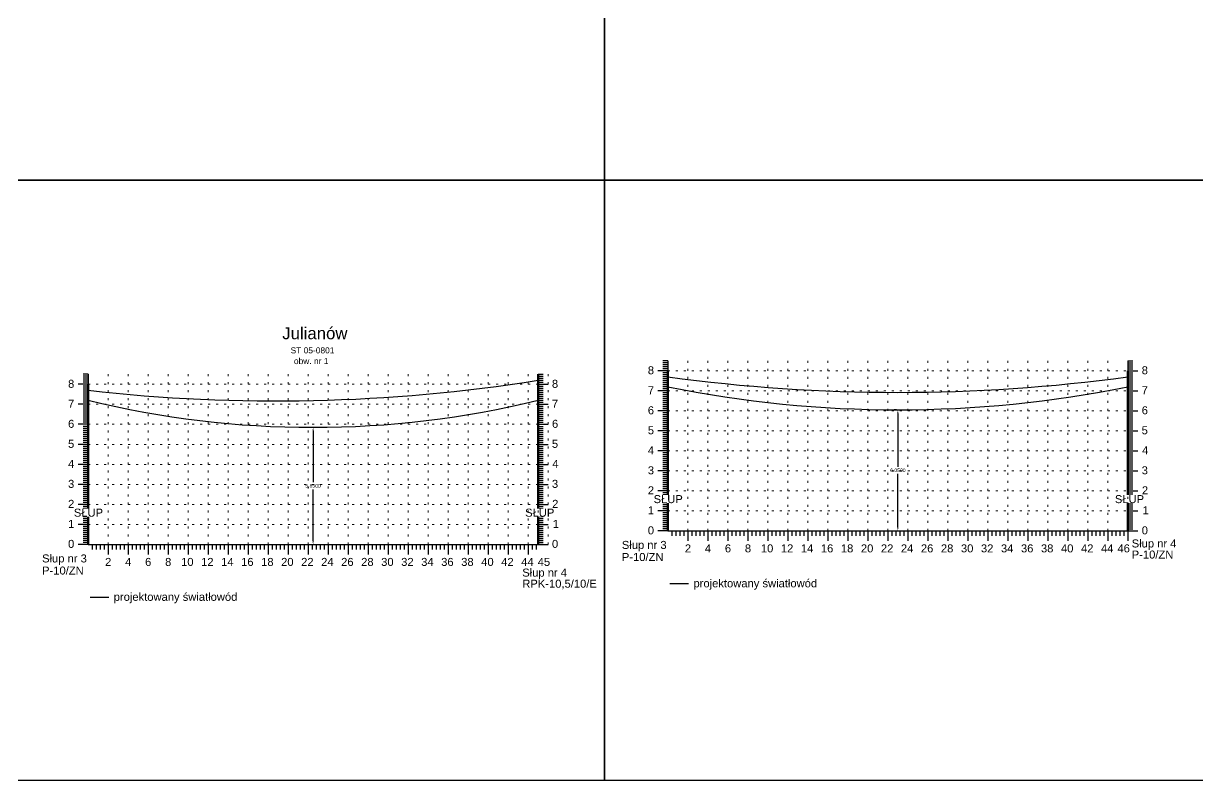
# Model space of a CAD drawing. Header units: metres. Extents: x -155 to 1812, y 681 to 886.
# Drawn here: x 1015.5 to 1074.2, y 800.5 to 838.4 of the extents above; entities that cross this region are included whole.
import ezdxf

# ---------------------------------------------------------------- set-up
doc = ezdxf.new("R2010")
doc.units = ezdxf.units.M
doc.header["$MEASUREMENT"] = 0
doc.linetypes.add('ACAD_ISO07W100', pattern=[3, 0, -3])
doc.layers.add('ramka', color=7, linetype='Continuous', plot=False)
doc.styles.get("Standard").update_dxf_attribs({"font": 'arial.ttf'})
doc.dimstyles.get("Standard").update_dxf_attribs({"dimtxt": 0.18, "dimasz": 0.18, "dimexe": 0.18, "dimexo": 0.0625, "dimgap": 0.09, "dimtad": 0, "dimtih": 1, "dimtoh": 1, "dimdec": 4, "dimzin": 0, "dimdsep": 46, "dimtxsty": 'Standard', "dimcen": 0.09, "dimadec": 0, "dimazin": 0, "dimtfac": 1, "dimtdec": 4, "dimtofl": 0, "dimtmove": 0, "dimatfit": 3, "dimfxl": 1, "dimtolj": 1, "dimtzin": 0, "dimarcsym": 0})

# ---------------------------------------------------------------- blocks, each defined once
blk = doc.blocks.new('*D324')
at = {"color": 0, "lineweight": -2}
for p, q in [((1059.14, 819.048), (1059.023, 819.048)), ((1059.203, 818.868), (1059.203, 816.205)), ((1059.203, 813.178), (1059.203, 815.841)), ((1050.365, 812.998), (1059.383, 812.998))]:
    blk.add_line(p, q, dxfattribs=at)
at = {"color": 0}
for points in [[(1059.233, 818.868), (1059.173, 818.868), (1059.203, 819.048)], [(1059.173, 813.178), (1059.233, 813.178), (1059.203, 812.998)]]:
    blk.add_solid(points, dxfattribs=at)
at = {"layer": 'Defpoints', "color": 0}
for p in [(1059.203, 819.048), (1050.303, 812.998), (1059.203, 812.998)]:
    blk.add_point(p, dxfattribs=at)
at = {"color": 0, "lineweight": 25, "insert": (1059.203, 816.023), "char_height": 0.18, "attachment_point": 5}
blk.add_mtext('\\A1;6.0500', dxfattribs=at)
blk = doc.blocks.new('*D219')
at = {"color": 0, "lineweight": -2}
for p, q in [((1029.912, 818.171), (1029.794, 818.171)), ((1029.974, 817.991), (1029.974, 815.428)), ((1029.974, 812.501), (1029.974, 815.064)), ((1021.387, 812.321), (1030.154, 812.321))]:
    blk.add_line(p, q, dxfattribs=at)
at = {"color": 0}
for points in [[(1030.004, 817.991), (1029.944, 817.991), (1029.974, 818.171)], [(1029.944, 812.501), (1030.004, 812.501), (1029.974, 812.321)]]:
    blk.add_solid(points, dxfattribs=at)
at = {"layer": 'Defpoints', "color": 0}
for p in [(1029.974, 818.171), (1021.324, 812.321), (1029.974, 812.321)]:
    blk.add_point(p, dxfattribs=at)
at = {"color": 0, "lineweight": 25, "insert": (1029.974, 815.246), "char_height": 0.18, "attachment_point": 5}
blk.add_mtext('\\A1;5.8500', dxfattribs=at)

msp = doc.modelspace()

# ---------------------------------------------------------------- linework, layer by layer
for p, q in [((1047.70284, 820.99771), (1047.20284, 820.99771)), ((1047.70284, 820.99771), (1047.20284, 820.99771)), ((1047.70284, 821.49771), (1047.45284, 821.49771)), ((1047.70284, 821.39771), (1047.45284, 821.39771)), ((1047.70284, 821.29771), (1047.45284, 821.29771)), ((1047.70284, 821.19771), (1047.45284, 821.19771)), ((1047.70284, 821.09771), (1047.45284, 821.09771)), ((1047.70284, 821.49771), (1047.70284, 812.99771)), ((1070.70284, 821.49771), (1070.70284, 812.99771)), ((1070.70284, 821.49771), (1070.95284, 821.49771)), ((1070.70284, 821.39771), (1070.95284, 821.39771)), ((1070.70284, 821.29771), (1070.95284, 821.29771)), ((1070.70284, 821.19771), (1070.95284, 821.19771)), ((1070.70284, 821.09771), (1070.95284, 821.09771)), ((1070.70284, 820.99771), (1071.20284, 820.99771)), ((1070.70284, 820.99771), (1071.20284, 820.99771)), ((1018.72405, 820.82124), (1018.47405, 820.82124)), ((1018.72405, 820.72124), (1018.47405, 820.72124)), ((1018.72405, 820.62124), (1018.47405, 820.62124)), ((1018.72405, 820.52124), (1018.47405, 820.52124)), ((1018.72405, 820.42124), (1018.47405, 820.42124)), ((1018.72405, 820.82124), (1018.72405, 812.32124)), ((1041.22405, 820.82124), (1041.22405, 812.32124)), ((1041.22405, 820.82124), (1041.47405, 820.82124)), ((1041.22405, 820.72124), (1041.47405, 820.72124)), ((1041.22405, 820.62124), (1041.47405, 820.62124)), ((1041.22405, 820.52124), (1041.47405, 820.52124)), ((1041.22405, 820.42124), (1041.47405, 820.42124)), ((1047.70284, 820.89771), (1047.45284, 820.89771)), ((1047.70284, 820.79771), (1047.45284, 820.79771)), ((1047.70284, 820.69771), (1047.45284, 820.69771)), ((1047.70284, 820.59771), (1047.45284, 820.59771)), ((1047.70284, 820.49771), (1047.45284, 820.49771)), ((1047.70284, 820.39771), (1047.45284, 820.39771)), ((1070.70284, 820.89771), (1070.95284, 820.89771)), ((1070.70284, 820.79771), (1070.95284, 820.79771)), ((1070.70284, 820.69771), (1070.95284, 820.69771)), ((1070.70284, 820.59771), (1070.95284, 820.59771)), ((1070.70284, 820.49771), (1070.95284, 820.49771)), ((1070.70284, 820.39771), (1070.95284, 820.39771)), ((1018.72405, 820.32124), (1018.22405, 820.32124)), ((1018.72405, 820.32124), (1018.22405, 820.32124)), ((1018.72405, 820.22124), (1018.47405, 820.22124)), ((1018.72405, 820.12124), (1018.47405, 820.12124)), ((1018.72405, 820.02124), (1018.47405, 820.02124)), ((1018.72405, 819.92124), (1018.47405, 819.92124)), ((1018.72405, 819.82124), (1018.47405, 819.82124)), ((1041.22405, 820.32124), (1041.72405, 820.32124)), ((1041.22405, 820.32124), (1041.72405, 820.32124)), ((1041.22405, 820.22124), (1041.47405, 820.22124)), ((1041.22405, 820.12124), (1041.47405, 820.12124)), ((1041.22405, 820.02124), (1041.47405, 820.02124)), ((1041.22405, 819.92124), (1041.47405, 819.92124)), ((1041.22405, 819.82124), (1041.47405, 819.82124)), ((1047.70284, 819.99771), (1047.20284, 819.99771)), ((1047.70284, 819.99771), (1047.20284, 819.99771)), ((1047.70284, 820.29771), (1047.45284, 820.29771)), ((1047.70284, 820.19771), (1047.45284, 820.19771)), ((1047.70284, 820.09771), (1047.45284, 820.09771)), ((1047.70284, 819.89771), (1047.45284, 819.89771)), ((1070.70284, 820.29771), (1070.95284, 820.29771)), ((1070.70284, 820.19771), (1070.95284, 820.19771)), ((1070.70284, 820.09771), (1070.95284, 820.09771)), ((1070.70284, 819.99771), (1071.20284, 819.99771)), ((1070.70284, 819.99771), (1071.20284, 819.99771)), ((1070.70284, 819.89771), (1070.95284, 819.89771)), ((1018.72405, 819.32124), (1018.22405, 819.32124)), ((1018.72405, 819.32124), (1018.22405, 819.32124)), ((1018.72405, 819.72124), (1018.47405, 819.72124)), ((1018.72405, 819.62124), (1018.47405, 819.62124)), ((1018.72405, 819.52124), (1018.47405, 819.52124)), ((1018.72405, 819.42124), (1018.47405, 819.42124)), ((1018.72405, 819.22124), (1018.47405, 819.22124)), ((1041.22405, 819.72124), (1041.47405, 819.72124)), ((1041.22405, 819.62124), (1041.47405, 819.62124)), ((1041.22405, 819.52124), (1041.47405, 819.52124)), ((1041.22405, 819.42124), (1041.47405, 819.42124)), ((1041.22405, 819.32124), (1041.72405, 819.32124)), ((1041.22405, 819.32124), (1041.72405, 819.32124)), ((1041.22405, 819.22124), (1041.47405, 819.22124)), ((1047.70284, 819.79771), (1047.45284, 819.79771)), ((1047.70284, 819.69771), (1047.45284, 819.69771)), ((1047.70284, 819.59771), (1047.45284, 819.59771)), ((1047.70284, 819.49771), (1047.45284, 819.49771)), ((1047.70284, 819.39771), (1047.45284, 819.39771)), ((1047.70284, 819.29771), (1047.45284, 819.29771)), ((1070.70284, 819.79771), (1070.95284, 819.79771)), ((1070.70284, 819.69771), (1070.95284, 819.69771)), ((1070.70284, 819.59771), (1070.95284, 819.59771)), ((1070.70284, 819.49771), (1070.95284, 819.49771)), ((1070.70284, 819.39771), (1070.95284, 819.39771)), ((1070.70284, 819.29771), (1070.95284, 819.29771)), ((1018.72405, 819.12124), (1018.47405, 819.12124)), ((1018.72405, 819.02124), (1018.47405, 819.02124)), ((1018.72405, 818.92124), (1018.47405, 818.92124)), ((1018.72405, 818.82124), (1018.47405, 818.82124)), ((1018.72405, 818.72124), (1018.47405, 818.72124)), ((1041.22405, 819.12124), (1041.47405, 819.12124)), ((1041.22405, 819.02124), (1041.47405, 819.02124)), ((1041.22405, 818.92124), (1041.47405, 818.92124)), ((1041.22405, 818.82124), (1041.47405, 818.82124)), ((1041.22405, 818.72124), (1041.47405, 818.72124)), ((1047.70284, 818.99771), (1047.20284, 818.99771)), ((1047.70284, 818.99771), (1047.20284, 818.99771)), ((1047.70284, 819.19771), (1047.45284, 819.19771)), ((1047.70284, 819.09771), (1047.45284, 819.09771)), ((1047.70284, 818.89771), (1047.45284, 818.89771)), ((1047.70284, 818.79771), (1047.45284, 818.79771)), ((1047.70284, 818.69771), (1047.45284, 818.69771)), ((1070.70284, 819.19771), (1070.95284, 819.19771)), ((1070.70284, 819.09771), (1070.95284, 819.09771)), ((1070.70284, 818.99771), (1071.20284, 818.99771)), ((1070.70284, 818.99771), (1071.20284, 818.99771)), ((1070.70284, 818.89771), (1070.95284, 818.89771)), ((1070.70284, 818.79771), (1070.95284, 818.79771)), ((1070.70284, 818.69771), (1070.95284, 818.69771)), ((1018.72405, 818.32124), (1018.22405, 818.32124)), ((1018.72405, 818.32124), (1018.22405, 818.32124)), ((1018.72405, 818.62124), (1018.47405, 818.62124)), ((1018.72405, 818.52124), (1018.47405, 818.52124)), ((1018.72405, 818.42124), (1018.47405, 818.42124)), ((1018.72405, 818.22124), (1018.47405, 818.22124)), ((1018.72405, 818.12124), (1018.47405, 818.12124)), ((1041.22405, 818.62124), (1041.47405, 818.62124)), ((1041.22405, 818.52124), (1041.47405, 818.52124)), ((1041.22405, 818.42124), (1041.47405, 818.42124)), ((1041.22405, 818.32124), (1041.72405, 818.32124)), ((1041.22405, 818.32124), (1041.72405, 818.32124)), ((1041.22405, 818.22124), (1041.47405, 818.22124)), ((1041.22405, 818.12124), (1041.47405, 818.12124)), ((1047.70284, 818.59771), (1047.45284, 818.59771)), ((1047.70284, 818.49771), (1047.45284, 818.49771)), ((1047.70284, 818.39771), (1047.45284, 818.39771)), ((1047.70284, 818.29771), (1047.45284, 818.29771)), ((1047.70284, 818.19771), (1047.45284, 818.19771)), ((1047.70284, 818.09771), (1047.45284, 818.09771)), ((1070.70284, 818.59771), (1070.95284, 818.59771)), ((1070.70284, 818.49771), (1070.95284, 818.49771)), ((1070.70284, 818.39771), (1070.95284, 818.39771)), ((1070.70284, 818.29771), (1070.95284, 818.29771)), ((1070.70284, 818.19771), (1070.95284, 818.19771)), ((1070.70284, 818.09771), (1070.95284, 818.09771)), ((1018.72405, 818.02124), (1018.47405, 818.02124)), ((1018.72405, 817.92124), (1018.47405, 817.92124)), ((1018.72405, 817.82124), (1018.47405, 817.82124)), ((1018.72405, 817.72124), (1018.47405, 817.72124)), ((1018.72405, 817.62124), (1018.47405, 817.62124)), ((1018.72405, 817.52124), (1018.47405, 817.52124)), ((1041.22405, 818.02124), (1041.47405, 818.02124)), ((1041.22405, 817.92124), (1041.47405, 817.92124)), ((1041.22405, 817.82124), (1041.47405, 817.82124)), ((1041.22405, 817.72124), (1041.47405, 817.72124)), ((1041.22405, 817.62124), (1041.47405, 817.62124)), ((1041.22405, 817.52124), (1041.47405, 817.52124)), ((1047.70284, 817.99771), (1047.20284, 817.99771)), ((1047.70284, 817.99771), (1047.20284, 817.99771)), ((1047.70284, 817.89771), (1047.45284, 817.89771)), ((1047.70284, 817.79771), (1047.45284, 817.79771)), ((1047.70284, 817.69771), (1047.45284, 817.69771)), ((1047.70284, 817.59771), (1047.45284, 817.59771)), ((1047.70284, 817.49771), (1047.45284, 817.49771)), ((1070.70284, 817.99771), (1071.20284, 817.99771)), ((1070.70284, 817.99771), (1071.20284, 817.99771)), ((1070.70284, 817.89771), (1070.95284, 817.89771)), ((1070.70284, 817.79771), (1070.95284, 817.79771)), ((1070.70284, 817.69771), (1070.95284, 817.69771)), ((1070.70284, 817.59771), (1070.95284, 817.59771)), ((1070.70284, 817.49771), (1070.95284, 817.49771)), ((1018.72405, 817.32124), (1018.22405, 817.32124)), ((1018.72405, 817.32124), (1018.22405, 817.32124)), ((1018.72405, 817.42124), (1018.47405, 817.42124)), ((1018.72405, 817.22124), (1018.47405, 817.22124)), ((1018.72405, 817.12124), (1018.47405, 817.12124)), ((1018.72405, 817.02124), (1018.47405, 817.02124)), ((1018.72405, 816.92124), (1018.47405, 816.92124)), ((1041.22405, 817.42124), (1041.47405, 817.42124)), ((1041.22405, 817.32124), (1041.72405, 817.32124)), ((1041.22405, 817.32124), (1041.72405, 817.32124)), ((1041.22405, 817.22124), (1041.47405, 817.22124)), ((1041.22405, 817.12124), (1041.47405, 817.12124)), ((1041.22405, 817.02124), (1041.47405, 817.02124)), ((1041.22405, 816.92124), (1041.47405, 816.92124)), ((1047.70284, 816.99771), (1047.20284, 816.99771)), ((1047.70284, 816.99771), (1047.20284, 816.99771)), ((1047.70284, 817.39771), (1047.45284, 817.39771)), ((1047.70284, 817.29771), (1047.45284, 817.29771)), ((1047.70284, 817.19771), (1047.45284, 817.19771)), ((1047.70284, 817.09771), (1047.45284, 817.09771)), ((1047.70284, 816.89771), (1047.45284, 816.89771)), ((1070.70284, 817.39771), (1070.95284, 817.39771)), ((1070.70284, 817.29771), (1070.95284, 817.29771)), ((1070.70284, 817.19771), (1070.95284, 817.19771)), ((1070.70284, 817.09771), (1070.95284, 817.09771)), ((1070.70284, 816.99771), (1071.20284, 816.99771)), ((1070.70284, 816.99771), (1071.20284, 816.99771)), ((1070.70284, 816.89771), (1070.95284, 816.89771)), ((1018.72405, 816.32124), (1018.22405, 816.32124)), ((1018.72405, 816.32124), (1018.22405, 816.32124)), ((1018.72405, 816.82124), (1018.47405, 816.82124)), ((1018.72405, 816.72124), (1018.47405, 816.72124)), ((1018.72405, 816.62124), (1018.47405, 816.62124)), ((1018.72405, 816.52124), (1018.47405, 816.52124)), ((1018.72405, 816.42124), (1018.47405, 816.42124)), ((1041.22405, 816.82124), (1041.47405, 816.82124)), ((1041.22405, 816.72124), (1041.47405, 816.72124)), ((1041.22405, 816.62124), (1041.47405, 816.62124)), ((1041.22405, 816.52124), (1041.47405, 816.52124)), ((1041.22405, 816.42124), (1041.47405, 816.42124)), ((1041.22405, 816.32124), (1041.72405, 816.32124)), ((1041.22405, 816.32124), (1041.72405, 816.32124)), ((1047.70284, 816.79771), (1047.45284, 816.79771)), ((1047.70284, 816.69771), (1047.45284, 816.69771)), ((1047.70284, 816.59771), (1047.45284, 816.59771)), ((1047.70284, 816.49771), (1047.45284, 816.49771)), ((1047.70284, 816.39771), (1047.45284, 816.39771)), ((1047.70284, 816.29771), (1047.45284, 816.29771)), ((1070.70284, 816.79771), (1070.95284, 816.79771)), ((1070.70284, 816.69771), (1070.95284, 816.69771)), ((1070.70284, 816.59771), (1070.95284, 816.59771)), ((1070.70284, 816.49771), (1070.95284, 816.49771)), ((1070.70284, 816.39771), (1070.95284, 816.39771)), ((1070.70284, 816.29771), (1070.95284, 816.29771)), ((1018.72405, 816.22124), (1018.47405, 816.22124)), ((1018.72405, 816.12124), (1018.47405, 816.12124)), ((1018.72405, 816.02124), (1018.47405, 816.02124)), ((1018.72405, 815.92124), (1018.47405, 815.92124)), ((1018.72405, 815.82124), (1018.47405, 815.82124)), ((1018.72405, 815.72124), (1018.47405, 815.72124)), ((1041.22405, 816.22124), (1041.47405, 816.22124)), ((1041.22405, 816.12124), (1041.47405, 816.12124)), ((1041.22405, 816.02124), (1041.47405, 816.02124)), ((1041.22405, 815.92124), (1041.47405, 815.92124)), ((1041.22405, 815.82124), (1041.47405, 815.82124)), ((1041.22405, 815.72124), (1041.47405, 815.72124)), ((1047.70284, 815.99771), (1047.20284, 815.99771)), ((1047.70284, 815.99771), (1047.20284, 815.99771)), ((1047.70284, 816.19771), (1047.45284, 816.19771)), ((1047.70284, 816.09771), (1047.45284, 816.09771)), ((1047.70284, 815.89771), (1047.45284, 815.89771)), ((1047.70284, 815.79771), (1047.45284, 815.79771)), ((1047.70284, 815.69771), (1047.45284, 815.69771)), ((1070.70284, 816.19771), (1070.95284, 816.19771)), ((1070.70284, 816.09771), (1070.95284, 816.09771)), ((1070.70284, 815.99771), (1071.20284, 815.99771)), ((1070.70284, 815.99771), (1071.20284, 815.99771)), ((1070.70284, 815.89771), (1070.95284, 815.89771)), ((1070.70284, 815.79771), (1070.95284, 815.79771)), ((1070.70284, 815.69771), (1070.95284, 815.69771)), ((1018.72405, 815.32124), (1018.22405, 815.32124)), ((1018.72405, 815.32124), (1018.22405, 815.32124)), ((1018.72405, 815.62124), (1018.47405, 815.62124)), ((1018.72405, 815.52124), (1018.47405, 815.52124)), ((1018.72405, 815.42124), (1018.47405, 815.42124)), ((1018.72405, 815.22124), (1018.47405, 815.22124)), ((1018.72405, 815.12124), (1018.47405, 815.12124)), ((1041.22405, 815.62124), (1041.47405, 815.62124)), ((1041.22405, 815.52124), (1041.47405, 815.52124)), ((1041.22405, 815.42124), (1041.47405, 815.42124)), ((1041.22405, 815.32124), (1041.72405, 815.32124)), ((1041.22405, 815.32124), (1041.72405, 815.32124)), ((1041.22405, 815.22124), (1041.47405, 815.22124)), ((1041.22405, 815.12124), (1041.47405, 815.12124)), ((1047.70284, 815.59771), (1047.45284, 815.59771)), ((1047.70284, 815.49771), (1047.45284, 815.49771)), ((1047.70284, 815.39771), (1047.45284, 815.39771)), ((1047.70284, 815.29771), (1047.45284, 815.29771)), ((1047.70284, 815.19771), (1047.45284, 815.19771)), ((1070.70284, 815.59771), (1070.95284, 815.59771)), ((1070.70284, 815.49771), (1070.95284, 815.49771)), ((1070.70284, 815.39771), (1070.95284, 815.39771)), ((1070.70284, 815.29771), (1070.95284, 815.29771)), ((1070.70284, 815.19771), (1070.95284, 815.19771)), ((1018.72405, 815.02124), (1018.47405, 815.02124)), ((1018.72405, 814.92124), (1018.47405, 814.92124)), ((1018.72405, 814.82124), (1018.47405, 814.82124)), ((1018.72405, 814.72124), (1018.47405, 814.72124)), ((1018.72405, 814.62124), (1018.47405, 814.62124)), ((1018.72405, 814.52124), (1018.47405, 814.52124)), ((1041.22405, 815.02124), (1041.47405, 815.02124)), ((1041.22405, 814.92124), (1041.47405, 814.92124)), ((1041.22405, 814.82124), (1041.47405, 814.82124)), ((1041.22405, 814.72124), (1041.47405, 814.72124)), ((1041.22405, 814.62124), (1041.47405, 814.62124)), ((1041.22405, 814.52124), (1041.47405, 814.52124)), ((1047.70284, 814.99771), (1047.20284, 814.99771)), ((1047.70284, 814.99771), (1047.20284, 814.99771)), ((1047.70284, 815.09771), (1047.45284, 815.09771)), ((1047.70284, 814.89771), (1047.45284, 814.89771)), ((1047.70284, 814.79771), (1047.45284, 814.79771)), ((1047.70284, 814.69771), (1047.45284, 814.69771)), ((1047.70284, 814.59771), (1047.45284, 814.59771)), ((1070.70284, 815.09771), (1070.95284, 815.09771)), ((1070.70284, 814.99771), (1071.20284, 814.99771)), ((1070.70284, 814.99771), (1071.20284, 814.99771)), ((1070.70284, 814.89771), (1070.95284, 814.89771)), ((1070.70284, 814.79771), (1070.95284, 814.79771)), ((1070.70284, 814.69771), (1070.95284, 814.69771)), ((1070.70284, 814.59771), (1070.95284, 814.59771)), ((1018.72405, 814.32124), (1018.22405, 814.32124)), ((1018.72405, 814.32124), (1018.22405, 814.32124)), ((1018.72405, 814.42124), (1018.47405, 814.42124)), ((1018.72405, 814.22124), (1018.47405, 814.22124)), ((1018.72405, 814.12124), (1018.47405, 814.12124)), ((1018.72405, 814.02124), (1018.47405, 814.02124)), ((1041.22405, 814.42124), (1041.47405, 814.42124)), ((1041.22405, 814.32124), (1041.72405, 814.32124)), ((1041.22405, 814.32124), (1041.72405, 814.32124)), ((1041.22405, 814.22124), (1041.47405, 814.22124)), ((1041.22405, 814.12124), (1041.47405, 814.12124)), ((1041.22405, 814.02124), (1041.47405, 814.02124)), ((1047.70284, 813.99771), (1047.20284, 813.99771)), ((1047.70284, 813.99771), (1047.20284, 813.99771)), ((1047.70284, 814.49771), (1047.45284, 814.49771)), ((1047.70284, 814.39771), (1047.45284, 814.39771)), ((1047.70284, 814.29771), (1047.45284, 814.29771)), ((1047.70284, 814.19771), (1047.45284, 814.19771)), ((1047.70284, 814.09771), (1047.45284, 814.09771)), ((1070.70284, 814.49771), (1070.95284, 814.49771)), ((1070.70284, 814.39771), (1070.95284, 814.39771)), ((1070.70284, 814.29771), (1070.95284, 814.29771)), ((1070.70284, 814.19771), (1070.95284, 814.19771)), ((1070.70284, 814.09771), (1070.95284, 814.09771)), ((1070.70284, 813.99771), (1071.20284, 813.99771)), ((1070.70284, 813.99771), (1071.20284, 813.99771)), ((1018.72405, 813.92124), (1018.47405, 813.92124)), ((1018.72405, 813.82124), (1018.47405, 813.82124)), ((1018.72405, 813.72124), (1018.47405, 813.72124)), ((1018.72405, 813.62124), (1018.47405, 813.62124)), ((1018.72405, 813.52124), (1018.47405, 813.52124)), ((1018.72405, 813.42124), (1018.47405, 813.42124)), ((1041.22405, 813.92124), (1041.47405, 813.92124)), ((1041.22405, 813.82124), (1041.47405, 813.82124)), ((1041.22405, 813.72124), (1041.47405, 813.72124)), ((1041.22405, 813.62124), (1041.47405, 813.62124)), ((1041.22405, 813.52124), (1041.47405, 813.52124)), ((1041.22405, 813.42124), (1041.47405, 813.42124)), ((1047.70284, 813.89771), (1047.45284, 813.89771)), ((1047.70284, 813.79771), (1047.45284, 813.79771)), ((1047.70284, 813.69771), (1047.45284, 813.69771)), ((1047.70284, 813.59771), (1047.45284, 813.59771)), ((1047.70284, 813.49771), (1047.45284, 813.49771)), ((1047.70284, 813.39771), (1047.45284, 813.39771)), ((1070.70284, 813.89771), (1070.95284, 813.89771)), ((1070.70284, 813.79771), (1070.95284, 813.79771)), ((1070.70284, 813.69771), (1070.95284, 813.69771)), ((1070.70284, 813.59771), (1070.95284, 813.59771)), ((1070.70284, 813.49771), (1070.95284, 813.49771)), ((1070.70284, 813.39771), (1070.95284, 813.39771)), ((1018.72405, 813.32124), (1018.22405, 813.32124)), ((1018.72405, 813.32124), (1018.22405, 813.32124)), ((1018.72405, 813.22124), (1018.47405, 813.22124)), ((1018.72405, 813.12124), (1018.47405, 813.12124)), ((1018.72405, 813.02124), (1018.47405, 813.02124)), ((1018.72405, 812.92124), (1018.47405, 812.92124)), ((1018.72405, 812.82124), (1018.47405, 812.82124)), ((1041.22405, 813.32124), (1041.72405, 813.32124)), ((1041.22405, 813.32124), (1041.72405, 813.32124)), ((1041.22405, 813.22124), (1041.47405, 813.22124)), ((1041.22405, 813.12124), (1041.47405, 813.12124)), ((1041.22405, 813.02124), (1041.47405, 813.02124)), ((1041.22405, 812.92124), (1041.47405, 812.92124)), ((1041.22405, 812.82124), (1041.47405, 812.82124)), ((1047.70284, 812.99771), (1047.20284, 812.99771)), ((1047.70284, 813.29771), (1047.45284, 813.29771)), ((1047.70284, 813.19771), (1047.45284, 813.19771)), ((1047.70284, 813.09771), (1047.45284, 813.09771)), ((1047.70284, 812.99771), (1047.45284, 812.99771)), ((1047.70284, 812.99771), (1070.70284, 812.99771)), ((1047.90284, 812.99771), (1047.90284, 812.74771)), ((1048.10284, 812.99771), (1048.10284, 812.74771)), ((1048.30284, 812.99771), (1048.30284, 812.74771)), ((1048.50284, 812.99771), (1048.50284, 812.74771)), ((1048.70284, 812.99771), (1048.70284, 812.49771)), ((1048.90284, 812.99771), (1048.90284, 812.74771)), ((1049.10284, 812.99771), (1049.10284, 812.74771)), ((1049.30284, 812.99771), (1049.30284, 812.74771)), ((1049.50284, 812.99771), (1049.50284, 812.74771)), ((1049.70284, 812.99771), (1049.70284, 812.49771)), ((1049.90284, 812.99771), (1049.90284, 812.74771)), ((1050.10284, 812.99771), (1050.10284, 812.74771)), ((1050.30284, 812.99771), (1050.30284, 812.74771)), ((1050.50284, 812.99771), (1050.50284, 812.74771)), ((1050.70284, 812.99771), (1050.70284, 812.49771)), ((1050.90284, 812.99771), (1050.90284, 812.74771)), ((1051.10284, 812.99771), (1051.10284, 812.74771)), ((1051.30284, 812.99771), (1051.30284, 812.74771)), ((1051.50284, 812.99771), (1051.50284, 812.74771)), ((1051.70284, 812.99771), (1051.70284, 812.49771)), ((1051.90284, 812.99771), (1051.90284, 812.74771)), ((1052.10284, 812.99771), (1052.10284, 812.74771)), ((1052.30284, 812.99771), (1052.30284, 812.74771)), ((1052.50284, 812.99771), (1052.50284, 812.74771)), ((1052.70284, 812.99771), (1052.70284, 812.49771)), ((1052.90284, 812.99771), (1052.90284, 812.74771)), ((1053.10284, 812.99771), (1053.10284, 812.74771)), ((1053.30284, 812.99771), (1053.30284, 812.74771)), ((1053.50284, 812.99771), (1053.50284, 812.74771)), ((1053.70284, 812.99771), (1053.70284, 812.49771)), ((1053.90284, 812.99771), (1053.90284, 812.74771)), ((1054.10284, 812.99771), (1054.10284, 812.74771)), ((1054.30284, 812.99771), (1054.30284, 812.74771)), ((1054.50284, 812.99771), (1054.50284, 812.74771)), ((1054.70284, 812.99771), (1054.70284, 812.49771)), ((1054.90284, 812.99771), (1054.90284, 812.74771)), ((1055.10284, 812.99771), (1055.10284, 812.74771)), ((1055.30284, 812.99771), (1055.30284, 812.74771)), ((1055.50284, 812.99771), (1055.50284, 812.74771)), ((1055.70284, 812.99771), (1055.70284, 812.49771)), ((1055.90284, 812.99771), (1055.90284, 812.74771)), ((1056.10284, 812.99771), (1056.10284, 812.74771)), ((1056.30284, 812.99771), (1056.30284, 812.74771)), ((1056.50284, 812.99771), (1056.50284, 812.74771)), ((1056.70284, 812.99771), (1056.70284, 812.49771)), ((1056.90284, 812.99771), (1056.90284, 812.74771)), ((1057.10284, 812.99771), (1057.10284, 812.74771)), ((1057.30284, 812.99771), (1057.30284, 812.74771)), ((1057.50284, 812.99771), (1057.50284, 812.74771)), ((1057.70284, 812.99771), (1057.70284, 812.49771)), ((1057.90284, 812.99771), (1057.90284, 812.74771)), ((1058.10284, 812.99771), (1058.10284, 812.74771)), ((1058.30284, 812.99771), (1058.30284, 812.74771)), ((1058.50284, 812.99771), (1058.50284, 812.74771)), ((1058.70284, 812.99771), (1058.70284, 812.49771)), ((1058.90284, 812.99771), (1058.90284, 812.74771)), ((1059.10284, 812.99771), (1059.10284, 812.74771)), ((1059.30284, 812.99771), (1059.30284, 812.74771)), ((1059.50284, 812.99771), (1059.50284, 812.74771)), ((1059.70284, 812.99771), (1059.70284, 812.49771)), ((1059.90284, 812.99771), (1059.90284, 812.74771)), ((1060.10284, 812.99771), (1060.10284, 812.74771)), ((1060.30284, 812.99771), (1060.30284, 812.74771)), ((1060.50284, 812.99771), (1060.50284, 812.74771)), ((1060.70284, 812.99771), (1060.70284, 812.49771)), ((1060.90284, 812.99771), (1060.90284, 812.74771)), ((1061.10284, 812.99771), (1061.10284, 812.74771)), ((1061.30284, 812.99771), (1061.30284, 812.74771)), ((1061.50284, 812.99771), (1061.50284, 812.74771)), ((1061.70284, 812.99771), (1061.70284, 812.49771)), ((1061.90284, 812.99771), (1061.90284, 812.74771)), ((1062.10284, 812.99771), (1062.10284, 812.74771)), ((1062.30284, 812.99771), (1062.30284, 812.74771)), ((1062.50284, 812.99771), (1062.50284, 812.74771)), ((1062.70284, 812.99771), (1062.70284, 812.49771)), ((1062.90284, 812.99771), (1062.90284, 812.74771)), ((1063.10284, 812.99771), (1063.10284, 812.74771)), ((1063.30284, 812.99771), (1063.30284, 812.74771)), ((1063.50284, 812.99771), (1063.50284, 812.74771)), ((1063.70284, 812.99771), (1063.70284, 812.49771)), ((1063.90284, 812.99771), (1063.90284, 812.74771)), ((1064.10284, 812.99771), (1064.10284, 812.74771)), ((1064.30284, 812.99771), (1064.30284, 812.74771)), ((1064.50284, 812.99771), (1064.50284, 812.74771)), ((1064.70284, 812.99771), (1064.70284, 812.49771)), ((1064.90284, 812.99771), (1064.90284, 812.74771)), ((1065.10284, 812.99771), (1065.10284, 812.74771)), ((1065.30284, 812.99771), (1065.30284, 812.74771)), ((1065.50284, 812.99771), (1065.50284, 812.74771)), ((1065.70284, 812.99771), (1065.70284, 812.49771)), ((1065.90284, 812.99771), (1065.90284, 812.74771)), ((1066.10284, 812.99771), (1066.10284, 812.74771)), ((1066.30284, 812.99771), (1066.30284, 812.74771)), ((1066.50284, 812.99771), (1066.50284, 812.74771)), ((1066.70284, 812.99771), (1066.70284, 812.49771)), ((1066.70284, 812.99771), (1066.70284, 812.49771)), ((1066.90284, 812.99771), (1066.90284, 812.74771)), ((1067.10284, 812.99771), (1067.10284, 812.74771)), ((1067.30284, 812.99771), (1067.30284, 812.74771)), ((1067.50284, 812.99771), (1067.50284, 812.74771)), ((1067.70284, 812.99771), (1067.70284, 812.49771)), ((1067.70284, 812.99771), (1067.70284, 812.49771)), ((1067.90284, 812.99771), (1067.90284, 812.74771)), ((1068.10284, 812.99771), (1068.10284, 812.74771)), ((1068.30284, 812.99771), (1068.30284, 812.74771)), ((1068.50284, 812.99771), (1068.50284, 812.74771)), ((1068.70284, 812.99771), (1068.70284, 812.49771)), ((1068.70284, 812.99771), (1068.70284, 812.49771)), ((1068.90284, 812.99771), (1068.90284, 812.74771)), ((1069.10284, 812.99771), (1069.10284, 812.74771)), ((1069.30284, 812.99771), (1069.30284, 812.74771)), ((1069.50284, 812.99771), (1069.50284, 812.74771)), ((1069.70284, 812.99771), (1069.70284, 812.49771)), ((1069.70284, 812.99771), (1069.70284, 812.49771)), ((1069.90284, 812.99771), (1069.90284, 812.74771)), ((1070.10284, 812.99771), (1070.10284, 812.74771)), ((1070.30284, 812.99771), (1070.30284, 812.74771)), ((1070.50284, 812.99771), (1070.50284, 812.74771)), ((1070.70284, 813.29771), (1070.95284, 813.29771)), ((1070.70284, 813.19771), (1070.95284, 813.19771)), ((1070.70284, 813.09771), (1070.95284, 813.09771)), ((1070.70284, 812.99771), (1071.20284, 812.99771)), ((1070.70284, 812.99771), (1070.95284, 812.99771)), ((1070.70284, 812.99771), (1070.70284, 812.49771)), ((1018.72405, 812.32124), (1018.22405, 812.32124)), ((1018.72405, 812.72124), (1018.47405, 812.72124)), ((1018.72405, 812.62124), (1018.47405, 812.62124)), ((1018.72405, 812.52124), (1018.47405, 812.52124)), ((1018.72405, 812.42124), (1018.47405, 812.42124)), ((1018.72405, 812.32124), (1018.47405, 812.32124)), ((1018.72405, 812.32124), (1041.22405, 812.32124)), ((1018.92405, 812.32124), (1018.92405, 812.07124)), ((1019.12405, 812.32124), (1019.12405, 812.07124)), ((1019.32405, 812.32124), (1019.32405, 812.07124)), ((1019.52405, 812.32124), (1019.52405, 812.07124)), ((1019.72405, 812.32124), (1019.72405, 811.82124)), ((1019.92405, 812.32124), (1019.92405, 812.07124)), ((1020.12405, 812.32124), (1020.12405, 812.07124)), ((1020.32405, 812.32124), (1020.32405, 812.07124)), ((1020.52405, 812.32124), (1020.52405, 812.07124)), ((1020.72405, 812.32124), (1020.72405, 811.82124)), ((1020.92405, 812.32124), (1020.92405, 812.07124)), ((1021.12405, 812.32124), (1021.12405, 812.07124)), ((1021.32405, 812.32124), (1021.32405, 812.07124)), ((1021.52405, 812.32124), (1021.52405, 812.07124)), ((1021.72405, 812.32124), (1021.72405, 811.82124)), ((1021.92405, 812.32124), (1021.92405, 812.07124)), ((1022.12405, 812.32124), (1022.12405, 812.07124)), ((1022.32405, 812.32124), (1022.32405, 812.07124)), ((1022.52405, 812.32124), (1022.52405, 812.07124)), ((1022.72405, 812.32124), (1022.72405, 811.82124)), ((1022.92405, 812.32124), (1022.92405, 812.07124)), ((1023.12405, 812.32124), (1023.12405, 812.07124)), ((1023.32405, 812.32124), (1023.32405, 812.07124)), ((1023.52405, 812.32124), (1023.52405, 812.07124)), ((1023.72405, 812.32124), (1023.72405, 811.82124)), ((1023.92405, 812.32124), (1023.92405, 812.07124)), ((1024.12405, 812.32124), (1024.12405, 812.07124)), ((1024.32405, 812.32124), (1024.32405, 812.07124)), ((1024.52405, 812.32124), (1024.52405, 812.07124)), ((1024.72405, 812.32124), (1024.72405, 811.82124)), ((1024.92405, 812.32124), (1024.92405, 812.07124)), ((1025.12405, 812.32124), (1025.12405, 812.07124)), ((1025.32405, 812.32124), (1025.32405, 812.07124)), ((1025.52405, 812.32124), (1025.52405, 812.07124)), ((1025.72405, 812.32124), (1025.72405, 811.82124)), ((1025.92405, 812.32124), (1025.92405, 812.07124)), ((1026.12405, 812.32124), (1026.12405, 812.07124)), ((1026.32405, 812.32124), (1026.32405, 812.07124)), ((1026.52405, 812.32124), (1026.52405, 812.07124)), ((1026.72405, 812.32124), (1026.72405, 811.82124)), ((1026.92405, 812.32124), (1026.92405, 812.07124)), ((1027.12405, 812.32124), (1027.12405, 812.07124)), ((1027.32405, 812.32124), (1027.32405, 812.07124)), ((1027.52405, 812.32124), (1027.52405, 812.07124)), ((1027.72405, 812.32124), (1027.72405, 811.82124)), ((1027.92405, 812.32124), (1027.92405, 812.07124)), ((1028.12405, 812.32124), (1028.12405, 812.07124)), ((1028.32405, 812.32124), (1028.32405, 812.07124)), ((1028.52405, 812.32124), (1028.52405, 812.07124)), ((1028.72405, 812.32124), (1028.72405, 811.82124)), ((1028.92405, 812.32124), (1028.92405, 812.07124)), ((1029.12405, 812.32124), (1029.12405, 812.07124)), ((1029.32405, 812.32124), (1029.32405, 812.07124)), ((1029.52405, 812.32124), (1029.52405, 812.07124)), ((1029.72405, 812.32124), (1029.72405, 811.82124)), ((1029.92405, 812.32124), (1029.92405, 812.07124)), ((1030.12405, 812.32124), (1030.12405, 812.07124)), ((1030.32405, 812.32124), (1030.32405, 812.07124)), ((1030.52405, 812.32124), (1030.52405, 812.07124)), ((1030.72405, 812.32124), (1030.72405, 811.82124)), ((1030.92405, 812.32124), (1030.92405, 812.07124)), ((1031.12405, 812.32124), (1031.12405, 812.07124)), ((1031.32405, 812.32124), (1031.32405, 812.07124)), ((1031.52405, 812.32124), (1031.52405, 812.07124)), ((1031.72405, 812.32124), (1031.72405, 811.82124)), ((1031.92405, 812.32124), (1031.92405, 812.07124)), ((1032.12405, 812.32124), (1032.12405, 812.07124)), ((1032.32405, 812.32124), (1032.32405, 812.07124)), ((1032.52405, 812.32124), (1032.52405, 812.07124)), ((1032.72405, 812.32124), (1032.72405, 811.82124)), ((1032.92405, 812.32124), (1032.92405, 812.07124)), ((1033.12405, 812.32124), (1033.12405, 812.07124)), ((1033.32405, 812.32124), (1033.32405, 812.07124)), ((1033.52405, 812.32124), (1033.52405, 812.07124)), ((1033.72405, 812.32124), (1033.72405, 811.82124)), ((1033.92405, 812.32124), (1033.92405, 812.07124)), ((1034.12405, 812.32124), (1034.12405, 812.07124)), ((1034.32405, 812.32124), (1034.32405, 812.07124)), ((1034.52405, 812.32124), (1034.52405, 812.07124)), ((1034.72405, 812.32124), (1034.72405, 811.82124)), ((1034.92405, 812.32124), (1034.92405, 812.07124)), ((1035.12405, 812.32124), (1035.12405, 812.07124)), ((1035.32405, 812.32124), (1035.32405, 812.07124)), ((1035.52405, 812.32124), (1035.52405, 812.07124)), ((1035.72405, 812.32124), (1035.72405, 811.82124)), ((1035.92405, 812.32124), (1035.92405, 812.07124)), ((1036.12405, 812.32124), (1036.12405, 812.07124)), ((1036.32405, 812.32124), (1036.32405, 812.07124)), ((1036.52405, 812.32124), (1036.52405, 812.07124)), ((1036.72405, 812.32124), (1036.72405, 811.82124)), ((1036.92405, 812.32124), (1036.92405, 812.07124)), ((1037.12405, 812.32124), (1037.12405, 812.07124)), ((1037.32405, 812.32124), (1037.32405, 812.07124)), ((1037.52405, 812.32124), (1037.52405, 812.07124)), ((1037.72405, 812.32124), (1037.72405, 811.82124)), ((1037.72405, 812.32124), (1037.72405, 811.82124)), ((1037.92405, 812.32124), (1037.92405, 812.07124)), ((1038.12405, 812.32124), (1038.12405, 812.07124)), ((1038.32405, 812.32124), (1038.32405, 812.07124)), ((1038.52405, 812.32124), (1038.52405, 812.07124)), ((1038.72405, 812.32124), (1038.72405, 811.82124)), ((1038.72405, 812.32124), (1038.72405, 811.82124)), ((1038.92405, 812.32124), (1038.92405, 812.07124)), ((1039.12405, 812.32124), (1039.12405, 812.07124)), ((1039.32405, 812.32124), (1039.32405, 812.07124)), ((1039.52405, 812.32124), (1039.52405, 812.07124)), ((1039.72405, 812.32124), (1039.72405, 811.82124)), ((1039.72405, 812.32124), (1039.72405, 811.82124)), ((1039.92405, 812.32124), (1039.92405, 812.07124)), ((1040.12405, 812.32124), (1040.12405, 812.07124)), ((1040.32405, 812.32124), (1040.32405, 812.07124)), ((1040.52405, 812.32124), (1040.52405, 812.07124)), ((1040.72405, 812.32124), (1040.72405, 811.82124)), ((1040.72405, 812.32124), (1040.72405, 811.82124)), ((1040.92405, 812.32124), (1040.92405, 812.07124)), ((1041.12405, 812.32124), (1041.12405, 812.07124)), ((1041.22405, 812.72124), (1041.47405, 812.72124)), ((1041.22405, 812.62124), (1041.47405, 812.62124)), ((1041.22405, 812.52124), (1041.47405, 812.52124)), ((1041.22405, 812.42124), (1041.47405, 812.42124)), ((1041.22405, 812.32124), (1041.72405, 812.32124)), ((1041.22405, 812.32124), (1041.47405, 812.32124))]:
    msp.add_line(p, q)
at = {"linetype": 'ACAD_ISO07W100', "lineweight": 15, "ltscale": 0.1}
for p, q in [((1047.70284, 820.99771), (1070.70284, 820.99771)), ((1048.70284, 812.99771), (1048.70284, 821.49771)), ((1049.70284, 812.99771), (1049.70284, 821.49771)), ((1050.70284, 812.99771), (1050.70284, 821.49771)), ((1051.70284, 812.99771), (1051.70284, 821.49771)), ((1052.70284, 812.99771), (1052.70284, 821.49771)), ((1053.70284, 812.99771), (1053.70284, 821.49771)), ((1054.70284, 812.99771), (1054.70284, 821.49771)), ((1055.70284, 812.99771), (1055.70284, 821.49771)), ((1056.70284, 812.99771), (1056.70284, 821.49771)), ((1057.70284, 812.99771), (1057.70284, 821.49771)), ((1058.70284, 812.99771), (1058.70284, 821.49771)), ((1059.70284, 812.99771), (1059.70284, 821.49771)), ((1060.70284, 812.99771), (1060.70284, 821.49771)), ((1061.70284, 812.99771), (1061.70284, 821.49771)), ((1062.70284, 812.99771), (1062.70284, 821.49771)), ((1063.70284, 812.99771), (1063.70284, 821.49771)), ((1064.70284, 812.99771), (1064.70284, 821.49771)), ((1065.70284, 812.99771), (1065.70284, 821.49771)), ((1066.70284, 812.99771), (1066.70284, 821.49771)), ((1067.70284, 812.99771), (1067.70284, 821.49771)), ((1068.70284, 812.99771), (1068.70284, 821.49771)), ((1069.70284, 812.99771), (1069.70284, 821.49771)), ((1070.70284, 812.99771), (1070.70284, 821.49771)), ((1019.72405, 812.32124), (1019.72405, 820.82124)), ((1020.72405, 812.32124), (1020.72405, 820.82124)), ((1021.72405, 812.32124), (1021.72405, 820.82124)), ((1022.72405, 812.32124), (1022.72405, 820.82124)), ((1023.72405, 812.32124), (1023.72405, 820.82124)), ((1024.72405, 812.32124), (1024.72405, 820.82124)), ((1025.72405, 812.32124), (1025.72405, 820.82124)), ((1026.72405, 812.32124), (1026.72405, 820.82124)), ((1027.72405, 812.32124), (1027.72405, 820.82124)), ((1028.72405, 812.32124), (1028.72405, 820.82124)), ((1029.72405, 812.32124), (1029.72405, 820.82124)), ((1030.72405, 812.32124), (1030.72405, 820.82124)), ((1031.72405, 812.32124), (1031.72405, 820.82124)), ((1032.72405, 812.32124), (1032.72405, 820.82124)), ((1033.72405, 812.32124), (1033.72405, 820.82124)), ((1034.72405, 812.32124), (1034.72405, 820.82124)), ((1035.72405, 812.32124), (1035.72405, 820.82124)), ((1036.72405, 812.32124), (1036.72405, 820.82124)), ((1037.72405, 812.32124), (1037.72405, 820.82124)), ((1038.72405, 812.32124), (1038.72405, 820.82124)), ((1039.72405, 812.32124), (1039.72405, 820.82124)), ((1041.22405, 812.32124), (1041.22405, 820.82124)), ((1018.72405, 820.32124), (1041.22405, 820.32124)), ((1047.70284, 819.99771), (1070.70284, 819.99771)), ((1018.72405, 819.32124), (1041.22405, 819.32124)), ((1047.70284, 818.99771), (1070.70284, 818.99771)), ((1018.72405, 818.32124), (1041.22405, 818.32124)), ((1047.70284, 817.99771), (1070.70284, 817.99771)), ((1018.72405, 817.32124), (1041.22405, 817.32124)), ((1047.70284, 816.99771), (1070.70284, 816.99771)), ((1018.72405, 816.32124), (1041.22405, 816.32124)), ((1047.70284, 815.99771), (1070.70284, 815.99771)), ((1018.72405, 815.32124), (1041.22405, 815.32124)), ((1047.70284, 814.99771), (1070.70284, 814.99771)), ((1018.72405, 814.32124), (1041.22405, 814.32124)), ((1047.70284, 813.99771), (1070.70284, 813.99771)), ((1018.72405, 813.32124), (1041.22405, 813.32124))]:
    msp.add_line(p, q, dxfattribs=at)
at = {"lineweight": 100}
for p, q in [((1047.70284, 820.99771), (1047.70284, 812.99771)), ((1070.70284, 820.99771), (1070.70284, 812.99771)), ((1041.22405, 820.82124), (1041.22405, 812.32124)), ((1018.72405, 820.32124), (1018.72405, 812.32124))]:
    msp.add_line(p, q, dxfattribs=at)
at = {"color": 3, "lineweight": 25}
for p, q in [((1047.80839, 810.36749), (1048.73898, 810.36749)), ((1018.8296, 809.69102), (1019.76019, 809.69102))]:
    msp.add_line(p, q, dxfattribs=at)
at = {"lineweight": 25}
for points in [[(1014.54271, 860.52182), (1044.54271, 860.52182), (1044.54271, 830.52182), (1014.54271, 830.52182), (1014.54271, 860.52182)], [(1044.54271, 860.52182), (1074.54271, 860.52182), (1074.54271, 830.52182), (1044.54271, 830.52182), (1044.54271, 860.52182)], [(1014.54271, 830.52182), (1044.54271, 830.52182), (1044.54271, 800.52182), (1014.54271, 800.52182), (1014.54271, 830.52182)], [(1044.54271, 830.52182), (1074.54271, 830.52182), (1074.54271, 800.52182), (1044.54271, 800.52182), (1044.54271, 830.52182)], [(1070.70284, 812.99771), (1071.20284, 812.99771)], [(1041.22405, 812.32124), (1041.72405, 812.32124)]]:
    msp.add_lwpolyline(points, dxfattribs=at)
at = {"lineweight": 30}
for centre, radius, start, end in [((1028.13125, 903.19716), 83.70621, 263.5472643, 278.9987958), ((1059.20284, 905.08335), 85.16564, 262.2395887, 277.7604113)]:
    msp.add_arc(centre, radius, start, end, dxfattribs=at)
at = {"color": 3, "lineweight": 30}
for centre, radius, start, end in [((1059.20284, 877.12271), 58.075, 258.5788137, 281.4211863), ((1029.97405, 865.77947), 47.60658, 256.3310347, 283.6689653)]:
    msp.add_arc(centre, radius, start, end, dxfattribs=at)
at = {"layer": 'ramka'}
msp.add_line((1047.70284, 812.99771), (1059.20284, 812.99771), dxfattribs=at)

# ---------------------------------------------------------------- texts
for s, height, p in [('ST 05-0801', 0.3, (1028.85079, 821.86681)), ('obw. nr 1', 0.3, (1029.01546, 821.33163)), ('8', 0.4, (1046.70558, 820.82362)), ('8', 0.4, (1071.39123, 820.82362)), ('8', 0.4, (1017.72679, 820.14715)), ('8', 0.4, (1041.91244, 820.14715)), ('7', 0.4, (1046.70558, 819.82362)), ('7', 0.4, (1071.38823, 819.82362)), ('7', 0.4, (1017.72679, 819.14715)), ('7', 0.4, (1041.90944, 819.14715)), ('6', 0.4, (1046.70558, 818.82362)), ('6', 0.4, (1071.39396, 818.82362)), ('6', 0.4, (1017.72679, 818.14715)), ('6', 0.4, (1041.91517, 818.14715)), ('5', 0.4, (1046.70558, 817.82362)), ('5', 0.4, (1071.3885, 817.82362)), ('5', 0.4, (1017.72679, 817.14715)), ('5', 0.4, (1041.90971, 817.14715)), ('4', 0.4, (1046.70558, 816.82362)), ('4', 0.4, (1071.40924, 816.82362)), ('4', 0.4, (1017.72679, 816.14715)), ('4', 0.4, (1041.93045, 816.14715)), ('3', 0.4, (1046.70558, 815.82362)), ('3', 0.4, (1071.39123, 815.82362)), ('3', 0.4, (1017.72679, 815.14715)), ('3', 0.4, (1041.91244, 815.14715)), ('2', 0.4, (1046.70558, 814.82362)), ('2', 0.4, (1071.40242, 814.82362)), ('2', 0.4, (1017.72679, 814.14715)), ('2', 0.4, (1041.92362, 814.14715)), ('1', 0.4, (1046.70558, 813.82362)), ('1', 0.4, (1071.43107, 813.82362)), ('1', 0.4, (1017.72679, 813.14715)), ('1', 0.4, (1041.95227, 813.14715)), ('0', 0.4, (1046.70558, 812.82362)), ('0', 0.4, (1071.39287, 812.82362)), ('0', 0.4, (1017.72679, 812.14715)), ('0', 0.4, (1041.91407, 812.14715)), ('Słup nr 3', 0.4, (1045.40759, 812.0958)), ('2', 0.4, (1048.55602, 811.92204)), ('4', 0.4, (1049.55602, 811.92204)), ('6', 0.4, (1050.55602, 811.92204)), ('8', 0.4, (1051.55602, 811.92204)), ('10', 0.4, (1052.35602, 811.92204)), ('12', 0.4, (1053.35602, 811.92204)), ('14', 0.4, (1054.35602, 811.92204)), ('16', 0.4, (1055.35602, 811.92204)), ('18', 0.4, (1056.35602, 811.92204)), ('20', 0.4, (1057.35602, 811.92204)), ('22', 0.4, (1058.35602, 811.92204)), ('24', 0.4, (1059.35602, 811.92204)), ('26', 0.4, (1060.35602, 811.92204)), ('28', 0.4, (1061.35602, 811.92204)), ('30', 0.4, (1062.35602, 811.92204)), ('32', 0.4, (1063.35602, 811.92204)), ('34', 0.4, (1064.35602, 811.92204)), ('36', 0.4, (1065.35602, 811.92204)), ('38', 0.4, (1066.35602, 811.92204)), ('40', 0.4, (1067.35602, 811.92204)), ('42', 0.4, (1068.35602, 811.92204)), ('44', 0.4, (1069.35602, 811.92204)), ('46', 0.4, (1070.17929, 811.92204)), ('Słup nr 4', 0.4, (1070.89141, 812.16801)), ('Słup nr 3', 0.4, (1016.4288, 811.41932)), ('2', 0.4, (1019.57723, 811.24556)), ('4', 0.4, (1020.57723, 811.24556)), ('6', 0.4, (1021.57723, 811.24556)), ('8', 0.4, (1022.57723, 811.24556)), ('10', 0.4, (1023.37723, 811.24556)), ('12', 0.4, (1024.37723, 811.24556)), ('14', 0.4, (1025.37723, 811.24556)), ('16', 0.4, (1026.37723, 811.24556)), ('18', 0.4, (1027.37723, 811.24556)), ('20', 0.4, (1028.37723, 811.24556)), ('22', 0.4, (1029.37723, 811.24556)), ('24', 0.4, (1030.37723, 811.24556)), ('26', 0.4, (1031.37723, 811.24556)), ('28', 0.4, (1032.37723, 811.24556)), ('30', 0.4, (1033.37723, 811.24556)), ('32', 0.4, (1034.37723, 811.24556)), ('34', 0.4, (1035.37723, 811.24556)), ('36', 0.4, (1036.37723, 811.24556)), ('38', 0.4, (1037.37723, 811.24556)), ('40', 0.4, (1038.37723, 811.24556)), ('42', 0.4, (1039.37723, 811.24556)), ('44', 0.4, (1040.37723, 811.24556)), ('45', 0.4, (1041.2005, 811.24556)), ('P-10/ZN', 0.4, (1045.40759, 811.49091)), ('P-10/ZN', 0.4, (1070.89302, 811.61306)), ('P-10/ZN', 0.4, (1016.4288, 810.81444)), ('Słup nr 4', 0.4, (1040.42878, 810.71252)), ('RPK-10,5/10/E', 0.4, (1040.4304, 810.15757)), ('projektowany światłowód', 0.4, (1048.98774, 810.17773)), ('projektowany światłowód', 0.4, (1020.00894, 809.50126))]:
    msp.add_text(s, height=height).set_placement(p)
at = {"lineweight": 25, "insert": (1030.0632, 822.86977), "char_height": 0.6, "width": 11.6473455, "attachment_point": 5}
msp.add_mtext('Julianów', dxfattribs=at)

# ---------------------------------------------------------------- dimensions: what is measured, and where the dimension line sits
at = {"lineweight": 25}
for base, p1, p2, picture, middle in [((1059.20284, 812.99771), (1059.20284, 819.04771), (1050.30284, 812.99771), '*D324', (1059.20284, 816.02271)), ((1029.97405, 812.32124), (1029.97405, 818.17124), (1021.32405, 812.32124), '*D219', (1029.97405, 815.24624))]:
    dim = msp.add_linear_dim(base=base, p1=p1, p2=p2, angle=90, dimstyle='Standard', dxfattribs=at)
    dim.commit()
    dim.dimension.update_dxf_attribs({"geometry": picture, "text_midpoint": middle})

# ---------------------------------------------------------------- next in the draw order: texts
at = {"lineweight": 18, "char_height": 0.4, "attachment_point": 1, "bg_fill": 3, "box_fill_scale": 1, "bg_fill_color": 256, "bg_fill_transparency": 0}
for insert in [(1046.99474, 814.78392), (1070.05191, 814.78392), (1018.01594, 814.10744), (1040.57312, 814.10744)]:
    msp.add_mtext_dynamic_manual_height_columns('SŁUP', width=1.5368437, gutter_width=2, heights=[-0.41364], dxfattribs=dict(at, insert=insert))

# ---------------------------------------------------------------- next in the draw order: linework, layer by layer
at = {"linetype": 'ACAD_ISO07W100', "lineweight": 15, "ltscale": 0.1}
for p, q in [((1070.70284, 812.99771), (1070.70284, 821.49771)), ((1040.72405, 812.32124), (1040.72405, 820.82124)), ((1041.22405, 812.32124), (1041.22405, 820.82124)), ((1041.72405, 812.32124), (1041.72405, 820.82124))]:
    msp.add_line(p, q, dxfattribs=at)

doc.saveas('drawing.dxf')
